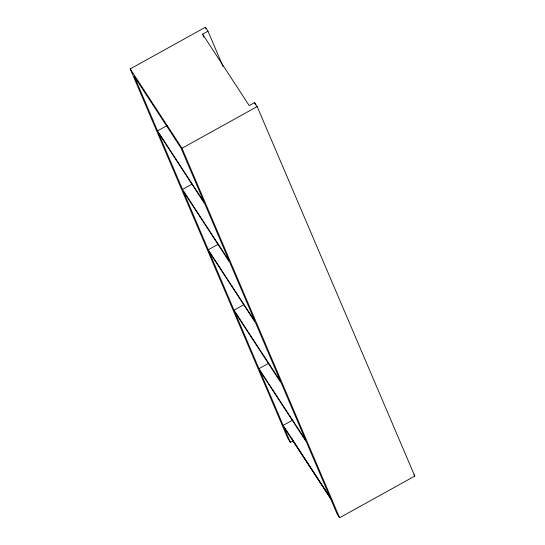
<?xml version="1.0" encoding="UTF-8"?>
<svg xmlns="http://www.w3.org/2000/svg" width="545" height="545" viewBox="0 0 545 545"><rect width="100%" height="100%" fill="white"/><g stroke="black" fill="none" stroke-linecap="round" stroke-linejoin="round"><path stroke-width="0.82" d="M292.127 438.623L293.101 440.905L290.41 442.39L287.821 438.425L130.214 68.915L205.39 27.25L207.979 31.215L223.007 66.442M203.857 37.121L202.611 34.192L207.979 31.215M157.539 130.868L134.363 76.538L180.974 147.933L204.143 202.263L157.539 130.868L167.192 125.514M290.41 442.39L283.938 427.205L330.549 498.6L337.021 513.785L339.61 517.75L414.786 476.085L257.179 106.575L254.59 102.61L249.215 105.587L202.611 34.192M339.61 517.75L182.003 148.24L257.179 106.575M182.507 189.401L158.316 132.694L204.927 204.089L229.111 260.796L182.507 189.401L192.16 184.053M208.251 249.767L183.284 191.234L229.895 262.629L254.862 321.162L208.251 249.767L217.905 244.419M234.003 310.132L209.035 251.599L255.646 322.994L280.614 381.527L234.003 310.132L243.656 304.784M258.97 368.672L234.779 311.965L281.39 383.36L305.582 440.067L258.97 368.672L268.624 363.317M283.155 425.379L259.747 370.498L306.358 441.893L329.766 496.774L283.155 425.379L292.066 420.44M413.921 474.763L414.786 476.085M130.214 68.915L182.003 148.24M293.101 440.905L331.864 500.276M254.59 102.61L255.591 104.96M205.39 27.25L206.058 28.817"/></g></svg>
